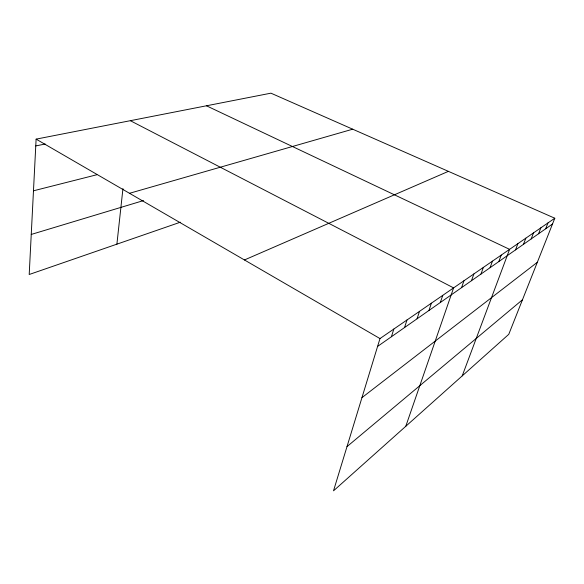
<?xml version="1.0" encoding="UTF-8"?>
<svg xmlns="http://www.w3.org/2000/svg" width="584" height="584" viewBox="0 0 584 584"><rect width="100%" height="100%" fill="white"/><g stroke="black" fill="none" stroke-linecap="round" stroke-linejoin="round"><path stroke-width="0.88" d="M554.8 218.226L379.987 338.567L333.508 490.83L508.766 334.325L554.8 218.226L270.932 93.17L36.113 139.131L29.2 274.502L180.361 222.205M116.895 244.163L122.947 188.617M391.411 336.742L393.828 329.04M404.551 327.551L406.975 319.988M417.049 318.806L419.48 311.382M428.963 310.469L431.394 303.176M440.321 302.519L442.752 295.358M405.778 426.291L453.6 287.89L130.349 120.691M461.542 287.671L463.966 280.758M471.463 280.721L473.887 273.925M480.968 274.071L483.377 267.392M490.078 267.698L492.48 261.128M498.816 261.581L501.211 255.113M462.221 375.884L509.591 249.346L206.459 105.792M515.519 249.894L517.884 243.637M523.498 244.309L525.848 238.155M531.17 238.944L533.506 232.885M538.55 233.775L540.879 227.811M545.66 228.804L547.967 222.927M347.005 446.621L522.476 299.753M361.949 397.653L537.324 262.289M377.592 346.414L552.508 224.008M244.448 259.96L448.395 171.353M31.244 234.439L143.496 200.575M129.509 193.297L352.707 129.195M33.478 190.8L96.835 174.747M35.763 145.934L45.209 144.014M36.113 139.131L379.987 338.567"/></g></svg>
